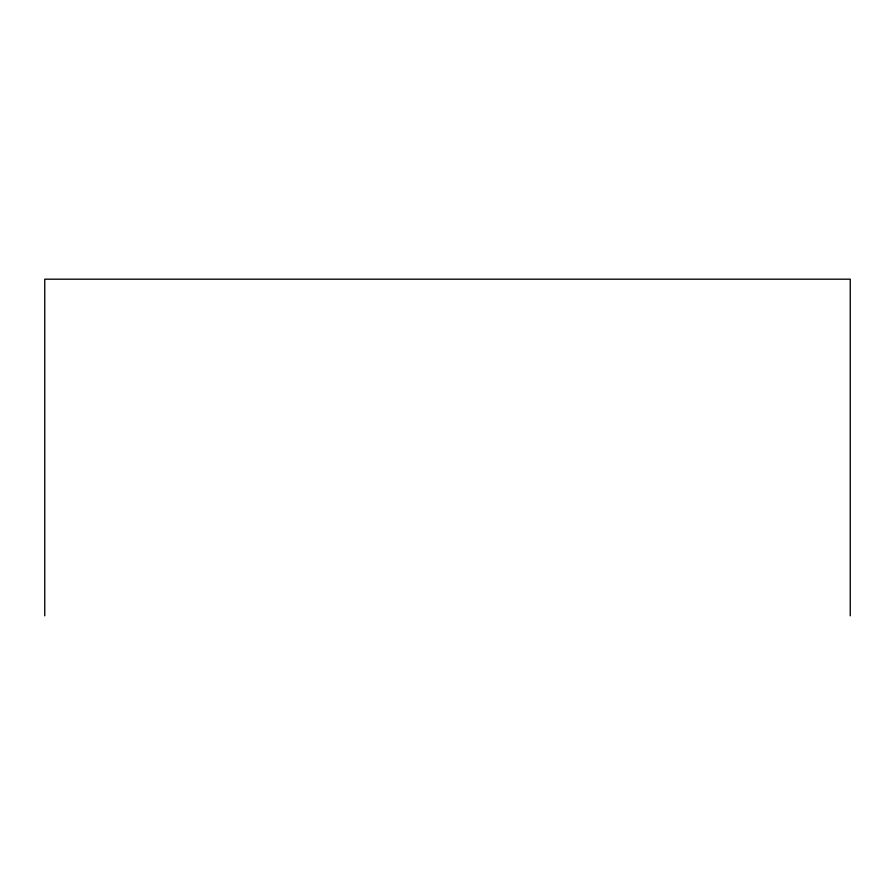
<?xml version="1.0" encoding="UTF-8"?>
<svg xmlns="http://www.w3.org/2000/svg" width="895" height="895" viewBox="0 0 895 895"><rect width="100%" height="100%" fill="white"/><g stroke="black" fill="none" stroke-linecap="round" stroke-linejoin="round"><path stroke-width="1.34" d="M850.25 615.816L850.25 279.184L44.75 279.184L44.75 615.816"/></g></svg>
